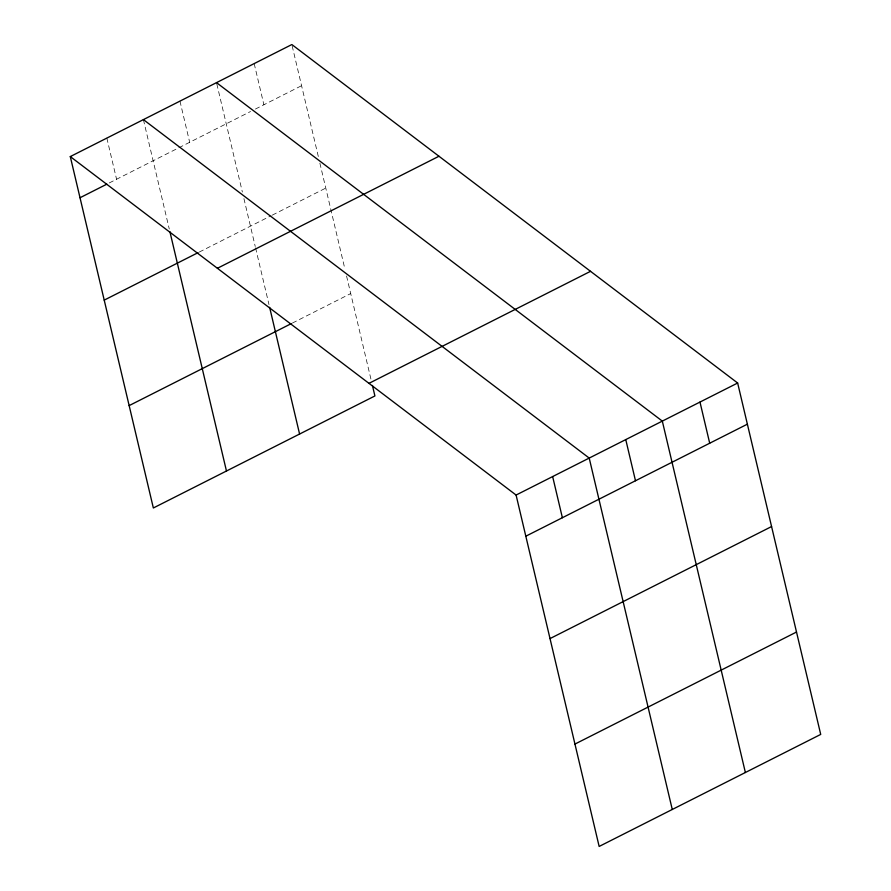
<?xml version="1.0" encoding="UTF-8"?>
<svg xmlns="http://www.w3.org/2000/svg" width="891" height="891" viewBox="0 0 891 891"><rect width="100%" height="100%" fill="white"/><g stroke="black" fill="none" stroke-linecap="round" stroke-linejoin="round"><path stroke-width="0.67" stroke-dasharray="4.46 3.34" d="M109.259 182.956L250.549 111.509M255.405 109.058L301.57 85.703M199.272 252.064L271.098 215.733M272.312 215.121L325.772 188.09M292.393 323.065L350.709 293.573M292.159 45.875L318.332 156.582M319.88 163.153L344.951 269.227M346.554 275.987L371.191 380.201M254.18 63.595L263.903 104.748M216.825 83.966L242.374 192.055M243.934 198.615L255.238 246.462M255.561 247.821L268.993 304.611M179.96 101.129L189.683 142.282M143.406 119.617L169.268 229.02M106.842 138.094L116.576 179.258"/><path stroke-width="1.34" d="M70.289 156.582L291.847 44.55L737.648 383.019L820.711 734.418L599.153 846.45L516.089 495.051L70.289 156.582L153.352 507.981L374.911 395.949L372.427 385.447M80.023 197.746L106.831 184.181M104.225 300.122L198.047 252.676M217.404 268.28L438.962 156.248M129.15 405.605L291.179 323.678M368.974 383.353L590.533 271.321M516.089 495.051L737.648 383.019M525.824 536.204L747.371 424.172M550.025 638.591L771.573 526.559M574.951 744.074L796.509 632.031M216.513 82.64L662.314 421.109L745.377 772.508M143.406 119.617L589.207 458.074L672.271 809.473M699.981 402.064L709.704 443.217M625.76 439.597L635.483 480.75M552.643 476.562L562.377 517.727M269.628 307.317L299.588 434.04M169.891 231.649L226.47 471.016"/></g></svg>
